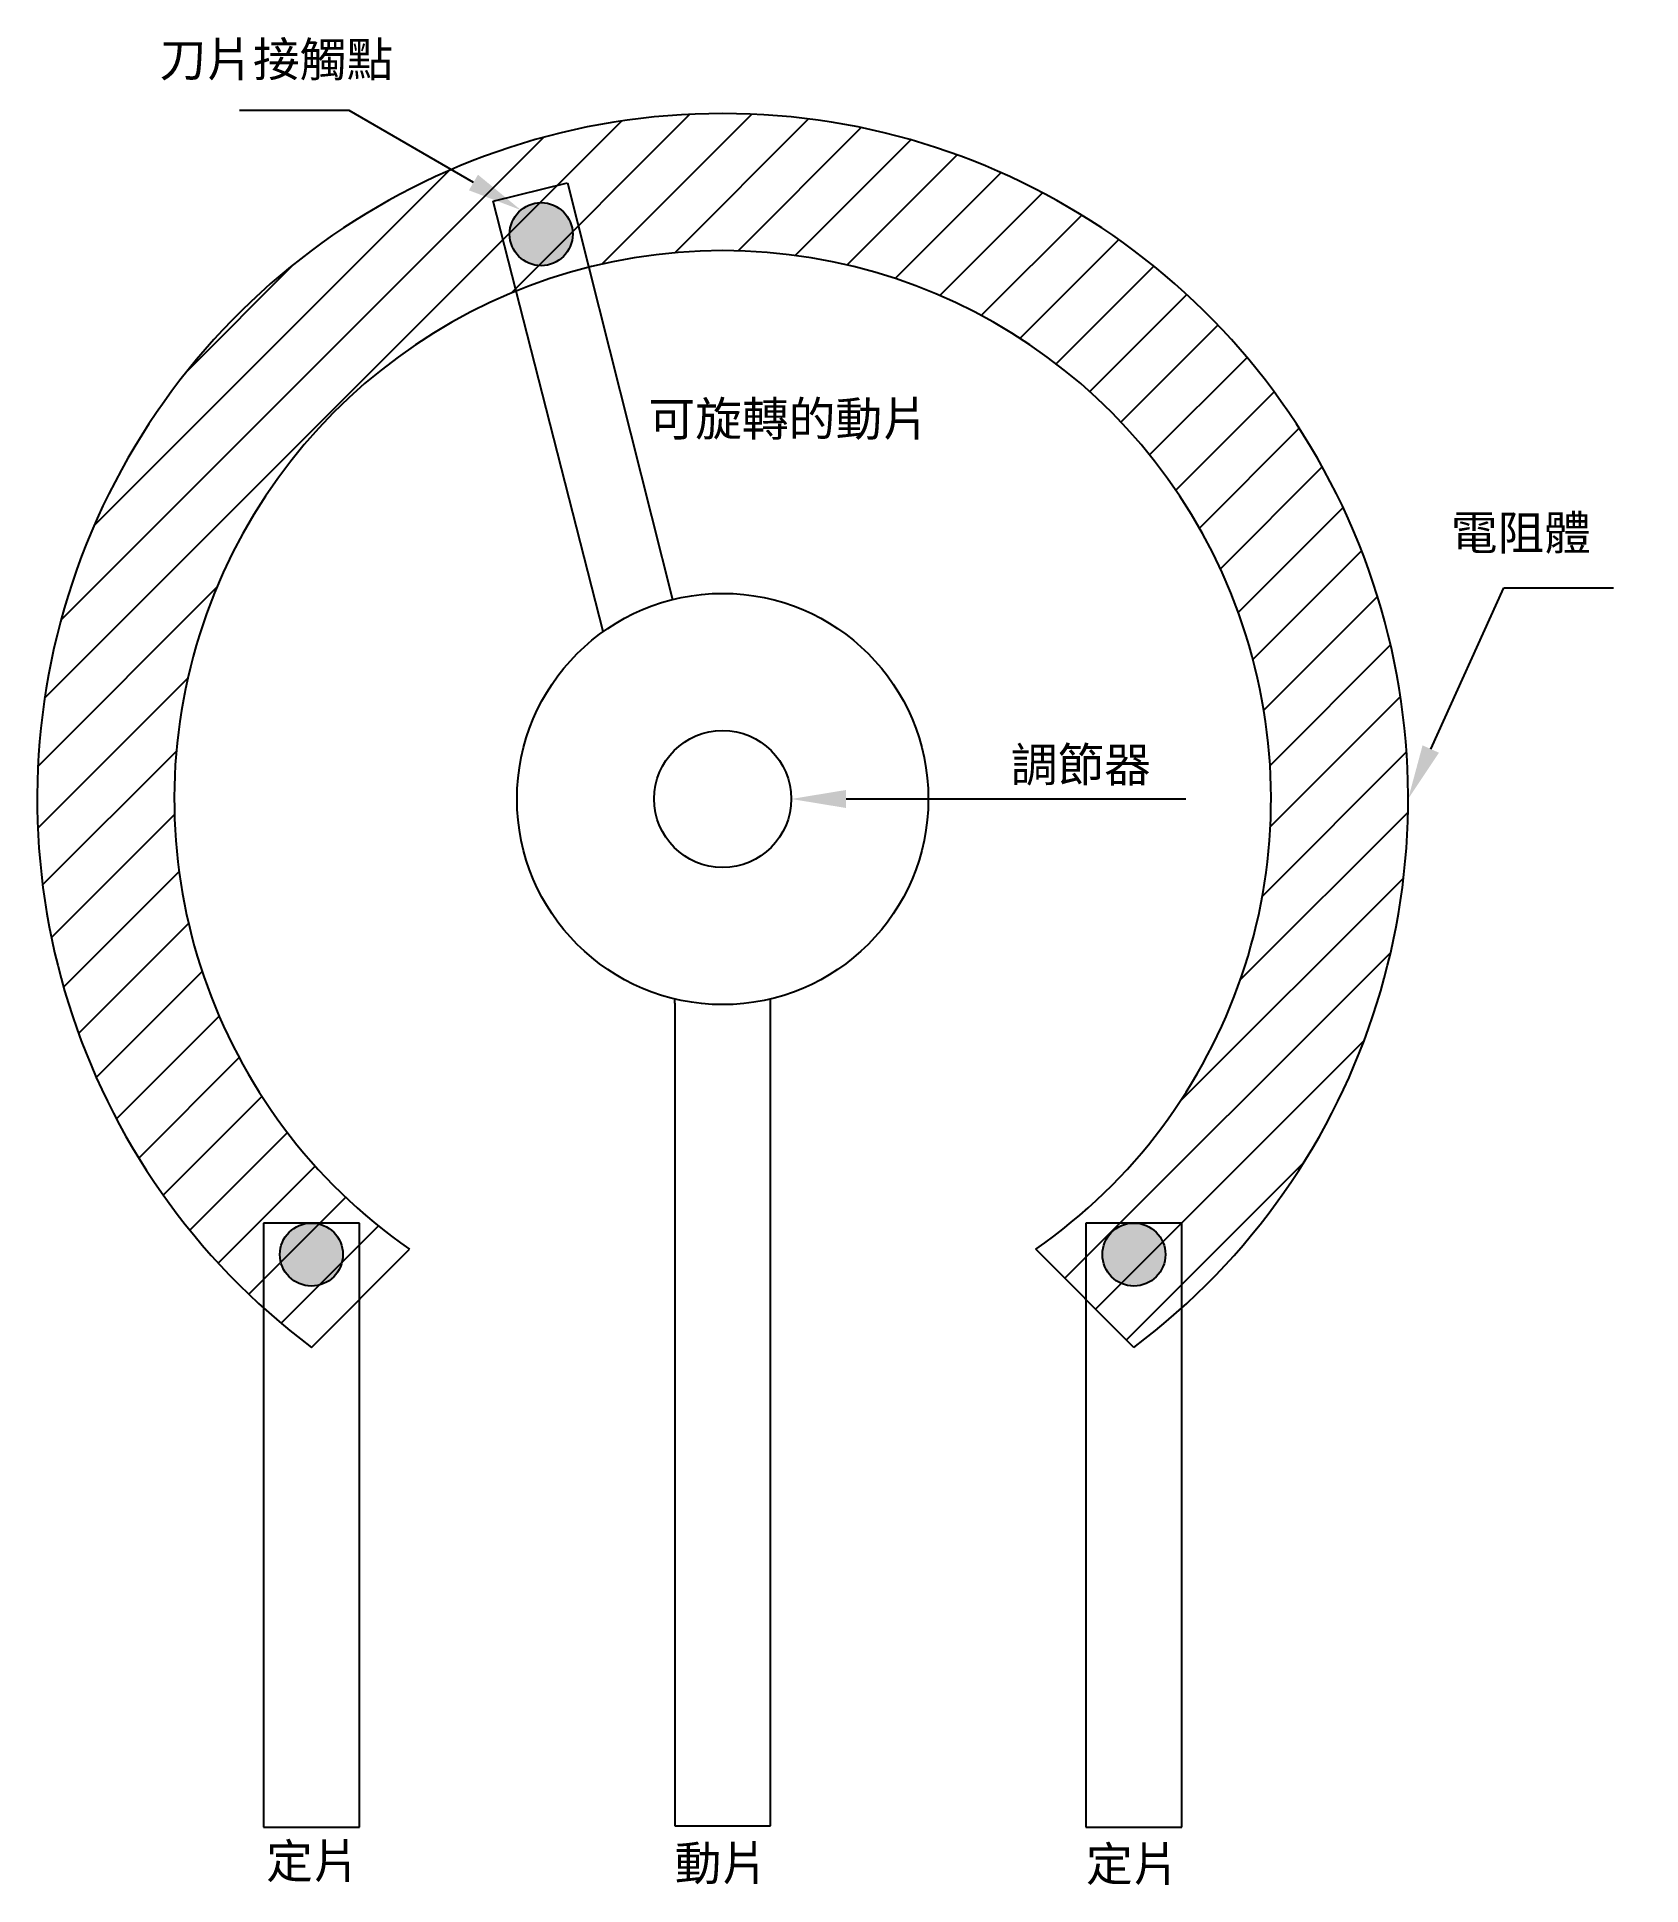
# Model space of a CAD drawing. Header units: millimetres. Extents: x 2122 to 2239, y 1259 to 1394.
import ezdxf
from ezdxf import colors
from ezdxf.entities.mleader import LeaderData, LeaderLine
from ezdxf.math import Vec2, Vec3

# ---------------------------------------------------------------- set-up
doc = ezdxf.new("R2010")
doc.units = ezdxf.units.MM
doc.styles.get("Standard").update_dxf_attribs({"font": 'arial.ttf'})

msp = doc.modelspace()

# ---------------------------------------------------------------- hatches: boundary and pattern name
h = msp.add_hatch()
h.set_pattern_fill('ANSI31', color=256, style=0)
edge = h.paths.add_edge_path()
edge.add_arc((2171.65, 1338.04), 40, 304.8179, 595.1821)
edge.add_line((2148.81, 1305.2), (2141.65, 1298.04))
edge.add_arc((2171.65, 1338.04), 50, -53.1301, 233.1301, ccw=False)
edge.add_line((2201.65, 1298.04), (2194.49, 1305.2))
h = msp.add_hatch(color=256)
edge = h.paths.add_edge_path()
edge.add_arc((2158.41, 1379.24), 2.3, 0, 360)
h = msp.add_hatch(color=256)
edge = h.paths.add_edge_path()
edge.add_arc((2141.65, 1304.81), 2.3, 0, 360)
h = msp.add_hatch(color=256)
edge = h.paths.add_edge_path()
edge.add_arc((2201.65, 1304.81), 2.3, 0, 360)

# ---------------------------------------------------------------- linework, layer by layer
for p, q in [((2154.92, 1381.65), (2160.34, 1382.98)), ((2160.34, 1382.98), (2167.98, 1352.58)), ((2162.94, 1350.25), (2154.92, 1381.65)), ((2168.15, 1323.14), (2168.15, 1323.45)), ((2168.15, 1323.14), (2168.15, 1263.14)), ((2175.15, 1263.14), (2175.15, 1323.45)), ((2141.65, 1307.11), (2138.15, 1307.11)), ((2138.15, 1307.11), (2138.15, 1263.04)), ((2145.15, 1307.11), (2141.65, 1307.11)), ((2145.15, 1263.04), (2145.15, 1307.11)), ((2201.65, 1307.11), (2198.15, 1307.11)), ((2198.15, 1307.11), (2198.15, 1263.04)), ((2205.15, 1307.11), (2201.65, 1307.11)), ((2205.15, 1263.04), (2205.15, 1307.11)), ((2141.65, 1298.04), (2148.81, 1305.2)), ((2201.65, 1298.04), (2194.49, 1305.2)), ((2138.15, 1263.04), (2145.15, 1263.04)), ((2168.15, 1263.14), (2175.15, 1263.14)), ((2198.15, 1263.04), (2205.15, 1263.04))]:
    msp.add_line(p, q)
for centre, radius in [((2158.41, 1379.24), 2.3), ((2171.65, 1338.04), 15), ((2171.65, 1338.04), 5), ((2141.65, 1304.81), 2.3), ((2201.65, 1304.81), 2.3)]:
    msp.add_circle(centre, radius)
for radius, start, end in [(50, 306.8699, 233.1301), (40, 304.8179, 235.1821)]:
    msp.add_arc((2171.65, 1338.04), radius, start, end)

# ---------------------------------------------------------------- texts
at = {"char_height": 2.5, "attachment_point": 1}
for s, width, insert in [('{\\fPMingLiU|b0|i0|c136|p18;刀片接觸點}', 29.5098, (2130.57, 1393.24)), ('{\\fPMingLiU|b0|i0|c136|p18;可旋轉的動片}', 34.5917, (2166.24, 1367.02)), ('{\\fPMingLiU|b0|i0|c136|p18;電阻體}', 19.4136, (2224.76, 1358.71)), ('{\\fPMingLiU|b0|i0|c136|p18;調節器}', 14.0198, (2192.66, 1341.79)), ('{\\fPMingLiU|b0|i0|c136|p18;定片}', 7, (2138.35, 1261.81)), ('{\\fPMingLiU|b0|i0|c136|p18;動片}', 11.6818, (2168.15, 1261.66)), ('{\\fPMingLiU|b0|i0|c136|p18;定片}', 7, (2198.15, 1261.6))]:
    msp.add_mtext_dynamic_manual_height_columns(s, width=width, gutter_width=12.5, heights=[0], dxfattribs=dict(at, insert=insert))

# ---------------------------------------------------------------- leaders
ml = msp.add_multileader_mtext('Standard')
ml.set_content('', color=256)
ml.set_leader_properties()
ml.build(insert=Vec2(0, 0))
ctx = ml.context
ctx.base_point, ctx.plane_origin = Vec3(2132.41, 1388.27), Vec3(2156.93, 1381)
ctx.text_align_type = 2
notes = []
notes.append((ctx, [(0, (1, 1, 0), (2144.41, 1388.27), (-1, 0), 8, [(0, [(2156.93, 1381)], 0, [])])]))
ctx.mtext.insert, ctx.mtext.alignment, ctx.mtext.flow_direction = Vec3(2134.41, 1390.27), 3, 5
ml = msp.add_multileader_mtext('Standard')
ml.set_content('', color=256)
ml.set_leader_properties()
ml.build(insert=Vec2(0, 0))
ctx = ml.context
ctx.base_point, ctx.plane_origin = Vec3(2236.64, 1353.45), Vec3(2221.65, 1338.04)
notes.append((ctx, [(0, (1, 1, 0), (2228.64, 1353.45), (1, 0), 8, [(0, [(2221.65, 1338.04)], 0, [])])]))
ctx.mtext.insert, ctx.mtext.flow_direction = Vec3(2238.64, 1355.45), 5
ml = msp.add_multileader_mtext('Standard')
ml.set_content('', color=256)
ml.set_leader_properties()
ml.build(insert=Vec2(0, 0))
ctx = ml.context
ctx.base_point, ctx.plane_origin = Vec3(2205.44, 1338.04), Vec3(2176.65, 1338.04)
notes.append((ctx, [(0, (1, 1, 0), (2197.44, 1338.04), (1, 0), 8, [(0, [(2176.65, 1338.04)], 0, [])])]))
ctx.mtext.insert, ctx.mtext.flow_direction = Vec3(2207.44, 1340.04), 5
for ctx, leaders in notes:
    for number, flags, end, landing, length, lines in leaders:
        leader = LeaderData()
        leader.index, (leader.has_last_leader_line, leader.has_dogleg_vector, leader.attachment_direction) = number, flags
        leader.last_leader_point, leader.dogleg_vector, leader.dogleg_length = Vec3(end), Vec3(landing), length
        for number, points, colour, breaks in lines:
            line = LeaderLine()
            line.index, line.vertices, line.color, line.breaks = number, Vec3.list(points), colors.encode_raw_color(colour), breaks
            leader.lines.append(line)
        ctx.leaders.append(leader)

doc.saveas('drawing.dxf')
